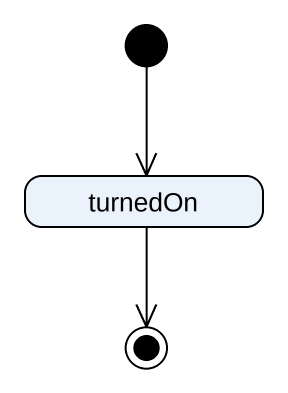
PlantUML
@startuml
hide empty description
state turnedOn
[*] --> turnedOn
turnedOn --> [*]
@enduml
